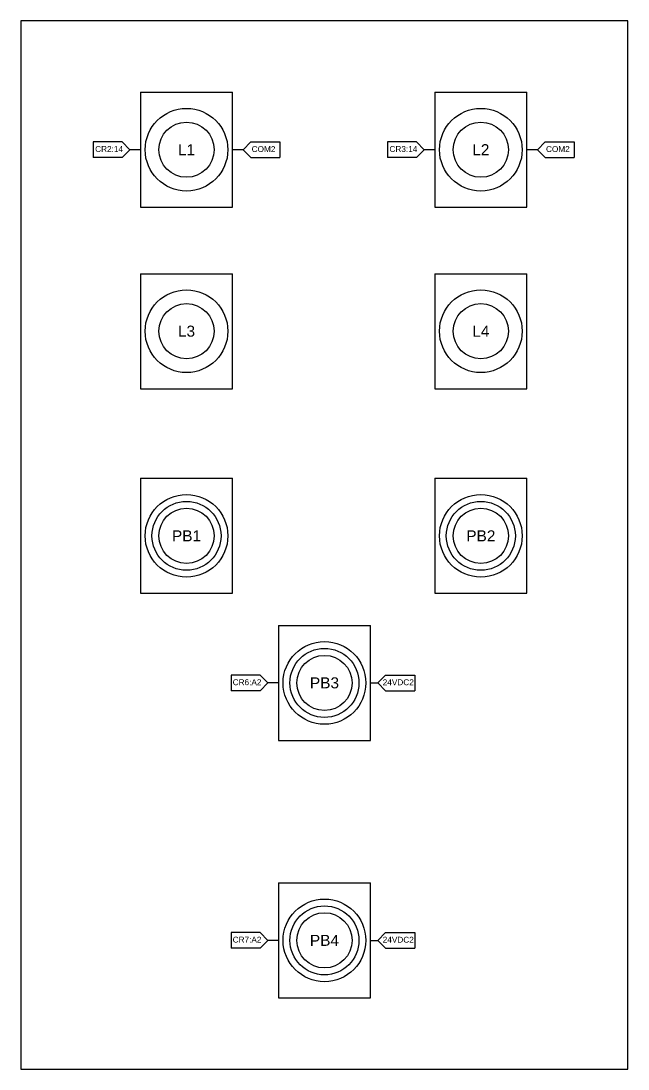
# Model space of a CAD drawing. Header units: inches. Extents: x 21.8 to 48.3, y 2.6 to 26.7.
# Drawn here: x 40.06 to 48.31, y 2.99 to 17.24 of the extents above; entities that cross this region are included whole.
import ezdxf

# ---------------------------------------------------------------- set-up
doc = ezdxf.new("R2010")
doc.units = ezdxf.units.IN
doc.header["$MEASUREMENT"] = 0
for name, color, linetype in [('+DCwiring', 10, 'Continuous'), ('-DCwiring', 18, 'Continuous'), ('Holes', 40, 'Continuous'), ('TAGS', 7, 'Continuous')]:
    doc.layers.add(name, color=color, linetype=linetype)
doc.styles.get("Standard").update_dxf_attribs({"font": 'arial.ttf'})

msp = doc.modelspace()

# ---------------------------------------------------------------- linework, layer by layer
at = {"layer": '+DCwiring'}
for p, q in [((41.682, 15.494), (41.539, 15.494)), ((45.682, 15.494), (45.539, 15.494)), ((43.557, 8.244), (43.414, 8.244)), ((44.807, 8.244), (44.907, 8.244)), ((43.557, 4.744), (43.414, 4.744)), ((44.807, 4.744), (44.907, 4.744))]:
    msp.add_line(p, q, dxfattribs=at)
at = {"layer": '-DCwiring'}
for p, q in [((43.076, 15.494), (42.932, 15.494)), ((47.076, 15.494), (46.932, 15.494))]:
    msp.add_line(p, q, dxfattribs=at)
for p, q in [((40.057, 17.244), (40.057, 2.994)), ((48.307, 17.244), (40.057, 17.244)), ((48.307, 2.994), (48.307, 17.244)), ((41.682, 16.276), (41.682, 14.713)), ((41.682, 16.276), (42.932, 16.276)), ((42.932, 14.713), (42.932, 16.276)), ((45.682, 16.276), (45.682, 14.713)), ((45.682, 16.276), (46.932, 16.276)), ((46.932, 14.713), (46.932, 16.276)), ((41.682, 14.713), (42.932, 14.713)), ((45.682, 14.713), (46.932, 14.713)), ((41.682, 13.807), (41.682, 12.244)), ((41.682, 13.807), (42.932, 13.807)), ((42.932, 12.244), (42.932, 13.807)), ((45.682, 13.807), (45.682, 12.244)), ((45.682, 13.807), (46.932, 13.807)), ((46.932, 12.244), (46.932, 13.807)), ((41.682, 12.244), (42.932, 12.244)), ((45.682, 12.244), (46.932, 12.244)), ((41.682, 11.026), (41.682, 9.463)), ((41.682, 11.026), (42.932, 11.026)), ((42.932, 9.463), (42.932, 11.026)), ((45.682, 11.026), (45.682, 9.463)), ((45.682, 11.026), (46.932, 11.026)), ((46.932, 9.463), (46.932, 11.026)), ((41.682, 9.463), (42.932, 9.463)), ((45.682, 9.463), (46.932, 9.463)), ((43.557, 9.026), (43.557, 7.463)), ((43.557, 9.026), (44.807, 9.026)), ((44.807, 7.463), (44.807, 9.026)), ((43.557, 7.463), (44.807, 7.463)), ((43.557, 5.526), (43.557, 3.963)), ((43.557, 5.526), (44.807, 5.526)), ((44.807, 3.963), (44.807, 5.526)), ((43.557, 3.963), (44.807, 3.963)), ((40.057, 2.994), (48.307, 2.994))]:
    msp.add_line(p, q)
for centre in [(42.307, 15.494), (46.307, 15.494), (42.307, 13.026), (46.307, 13.026), (42.307, 10.244), (46.307, 10.244), (44.182, 8.244), (44.182, 4.744)]:
    msp.add_circle(centre, 0.562)
at = {"layer": 'Holes'}
for centre, radius in [((42.307, 15.494), 0.375), ((46.307, 15.494), 0.375), ((42.307, 13.026), 0.375), ((46.307, 13.026), 0.375), ((42.307, 10.244), 0.469), ((46.307, 10.244), 0.469), ((42.307, 10.244), 0.375), ((46.307, 10.244), 0.375), ((44.182, 8.244), 0.469), ((44.182, 8.244), 0.375), ((44.182, 4.744), 0.469), ((44.182, 4.744), 0.375)]:
    msp.add_circle(centre, radius, dxfattribs=at)
at = {"layer": 'TAGS'}
for p, q in [((41.433, 15.6), (41.037, 15.6)), ((41.037, 15.6), (41.037, 15.387)), ((41.539, 15.494), (41.433, 15.6)), ((43.076, 15.494), (43.182, 15.6)), ((43.182, 15.6), (43.577, 15.6)), ((43.577, 15.6), (43.577, 15.387)), ((45.433, 15.6), (45.037, 15.6)), ((45.037, 15.6), (45.037, 15.387)), ((45.539, 15.494), (45.433, 15.6)), ((47.076, 15.494), (47.182, 15.6)), ((47.182, 15.6), (47.577, 15.6)), ((47.577, 15.6), (47.577, 15.387)), ((41.539, 15.494), (41.433, 15.388)), ((43.076, 15.494), (43.182, 15.388)), ((45.539, 15.494), (45.433, 15.388)), ((47.076, 15.494), (47.182, 15.388)), ((41.433, 15.388), (41.037, 15.387)), ((43.182, 15.388), (43.577, 15.387)), ((45.433, 15.388), (45.037, 15.387)), ((47.182, 15.388), (47.577, 15.387)), ((43.308, 8.35), (42.912, 8.35)), ((42.912, 8.35), (42.912, 8.137)), ((43.414, 8.244), (43.308, 8.35)), ((44.907, 8.244), (45.013, 8.35)), ((45.013, 8.35), (45.409, 8.35)), ((45.409, 8.35), (45.409, 8.137)), ((43.308, 8.138), (42.912, 8.137)), ((43.414, 8.244), (43.308, 8.138)), ((44.907, 8.244), (45.013, 8.138)), ((45.013, 8.138), (45.409, 8.137)), ((43.308, 4.85), (42.912, 4.85)), ((42.912, 4.85), (42.912, 4.637)), ((43.414, 4.744), (43.308, 4.85)), ((44.907, 4.744), (45.013, 4.85)), ((45.013, 4.85), (45.409, 4.85)), ((45.409, 4.85), (45.409, 4.637)), ((43.414, 4.744), (43.308, 4.638)), ((44.907, 4.744), (45.013, 4.638)), ((43.308, 4.638), (42.912, 4.637)), ((45.013, 4.638), (45.409, 4.637))]:
    msp.add_line(p, q, dxfattribs=at)

# ---------------------------------------------------------------- texts
at = {"char_height": 0.15, "attachment_point": 5}
for s, width, insert in [('L1', 0.686, (42.307, 15.494)), ('L2', 0.686, (46.307, 15.494)), ('L3', 0.686, (42.307, 13.026)), ('L4', 0.686, (46.307, 13.026)), ('PB1', 0.35267, (42.307, 10.244)), ('PB2', 0.35267, (46.307, 10.244)), ('PB3', 0.35267, (44.182, 8.244)), ('PB4', 0.35267, (44.182, 4.744))]:
    msp.add_mtext_dynamic_manual_height_columns(s, width=width, gutter_width=1.857, heights=[0], dxfattribs=dict(at, insert=insert))
at = {"layer": 'TAGS', "char_height": 0.08, "attachment_point": 5}
for s, width, insert in [('CR2:14', 0.39544, (41.255, 15.503)), ('COM2', 0.57272, (43.354, 15.502)), ('CR3:14', 0.39544, (45.255, 15.503)), ('COM2', 0.57272, (47.354, 15.502)), ('CR6:A2', 0.39544, (43.13, 8.253)), ('24VDC2', 0.57272, (45.185, 8.252)), ('CR7:A2', 0.39544, (43.13, 4.753)), ('24VDC2', 0.57272, (45.185, 4.752))]:
    msp.add_mtext_dynamic_manual_height_columns(s, width=width, gutter_width=1, heights=[0], dxfattribs=dict(at, insert=insert))

doc.saveas('drawing.dxf')
